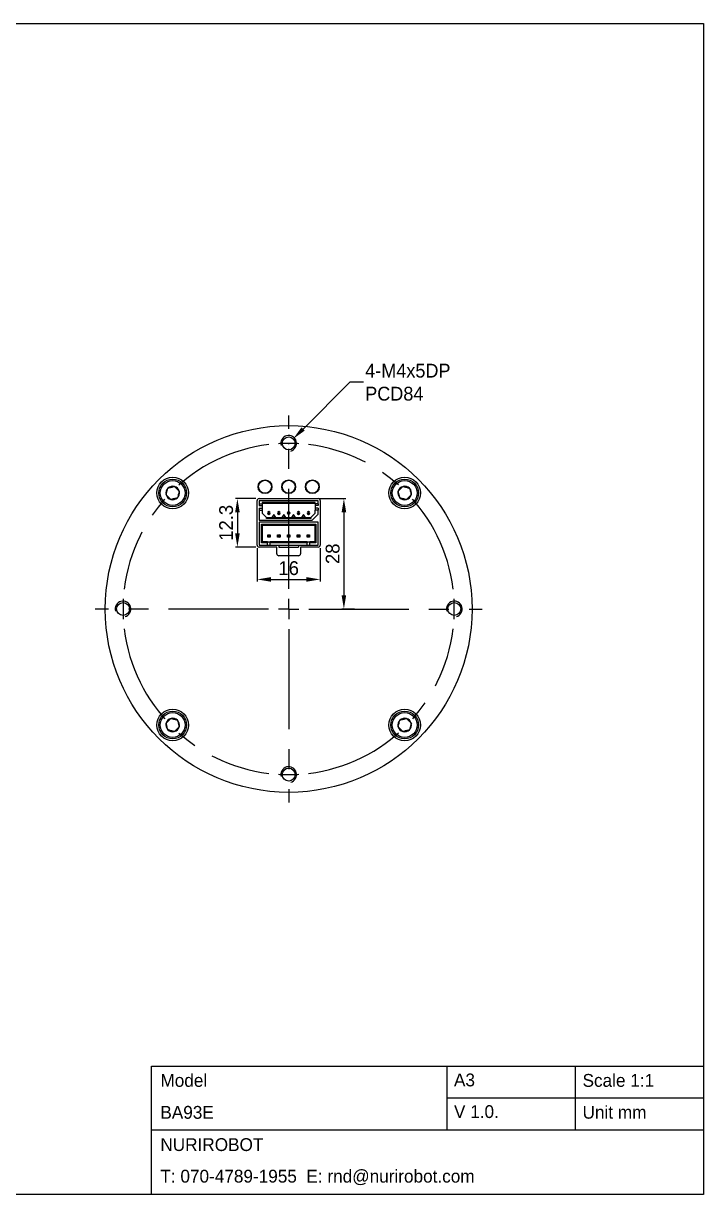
# Model space of a CAD drawing. Header units: millimetres. Extents: x 0 to 420, y 0 to 297.
# Drawn here: x 247.6 to 420, y 0 to 297 of the extents above; entities that cross this region are included whole.
import ezdxf

# ---------------------------------------------------------------- set-up
doc = ezdxf.new("R2010")
doc.units = ezdxf.units.MM
doc.header["$PDSIZE"] = -1
doc.linetypes.add('CENTERX2', pattern=[20.32, 12.7, -2.54, 2.54, -2.54])
doc.layers.add('외형선', color=7, linetype='Continuous', lineweight=25)
doc.layers.add('중심선', color=1, linetype='CENTERX2')
doc.layers.add('치수', color=3, linetype='Continuous')
doc.styles.get("Standard").update_dxf_attribs({"font": 'GOTHIC.TTF'})
doc.styles.add('누리로봇 문자스타일_20230829', font='GOTHIC.TTF')
doc.dimstyles.new('A3기본 치수스타일', dxfattribs={"dimtxt": 3.5, "dimasz": 3.5, "dimexe": 0.5, "dimexo": 0.3, "dimgap": 1, "dimtad": 1, "dimtoh": 1, "dimdec": 1, "dimzin": 12, "dimdsep": 46, "dimtxsty": '누리로봇 문자스타일_20230829', "dimcen": 0.09, "dimclrd": 3, "dimclre": 3, "dimclrt": 3, "dimadec": 0, "dimazin": 3, "dimtm": 1e-09, "dimtfac": 1, "dimtdec": 1, "dimtofl": 0, "dimtmove": 0, "dimatfit": 3, "dimfxl": 1, "dimfrac": 2, "dimarcsym": 0})
doc.dimstyles.new('A3지시선 치수스타일', dxfattribs={"dimtxt": 3.5, "dimasz": 3.5, "dimexe": 0.5, "dimexo": 0.3, "dimgap": 0.396875, "dimtad": 0, "dimtih": 1, "dimtoh": 1, "dimdec": 1, "dimzin": 12, "dimdsep": 46, "dimtxsty": '누리로봇 문자스타일_20230829', "dimcen": 0.09, "dimclrd": 3, "dimclre": 3, "dimclrt": 3, "dimadec": 0, "dimazin": 3, "dimtm": 1e-09, "dimtfac": 1, "dimtdec": 1, "dimtofl": 0, "dimtmove": 0, "dimatfit": 3, "dimfxl": 1, "dimfrac": 2, "dimarcsym": 0})

# ---------------------------------------------------------------- blocks, each defined once
blk = doc.blocks.new('_D')
at = {"layer": 'Defpoints', "color": 0}
for p in [(322.31, 176.5), (328.81, 148.5), (331.78, 148.5)]:
    blk.add_point(p, dxfattribs=at)
at = {"layer": '치수', "color": 3, "lineweight": -2}
for p, q in [((322.61, 176.5), (329.31, 176.5)), ((328.81, 173), (328.81, 152)), ((331.48, 148.5), (328.31, 148.5))]:
    blk.add_line(p, q, dxfattribs=at)
at = {"layer": '치수', "color": 3}
for points in [[(328.23, 173), (329.4, 173), (328.81, 176.5)], [(328.23, 152), (329.4, 152), (328.81, 148.5)]]:
    blk.add_solid(points, dxfattribs=at)
at = {"layer": '치수', "color": 3, "insert": (325.97, 162.5), "char_height": 3.5, "attachment_point": 5, "rotation": 90, "style": '누리로봇 문자스타일_20230829'}
blk.add_mtext('28', dxfattribs=at)
blk = doc.blocks.new('_D_1')
at = {"layer": 'Defpoints', "color": 0}
for p in [(306.81, 164.2), (322.81, 164.2), (322.81, 156)]:
    blk.add_point(p, dxfattribs=at)
at = {"layer": '치수', "color": 3, "lineweight": -2}
for p, q in [((306.81, 163.9), (306.81, 155.5)), ((322.81, 163.9), (322.81, 155.5)), ((310.31, 156), (319.31, 156))]:
    blk.add_line(p, q, dxfattribs=at)
at = {"layer": '치수', "color": 3}
for points in [[(310.31, 156.58), (310.31, 155.42), (306.81, 156)], [(319.31, 156.58), (319.31, 155.42), (322.81, 156)]]:
    blk.add_solid(points, dxfattribs=at)
at = {"layer": '치수', "color": 3, "insert": (314.81, 158.84), "char_height": 3.5, "attachment_point": 5, "style": '누리로봇 문자스타일_20230829'}
blk.add_mtext('16', dxfattribs=at)
blk = doc.blocks.new('_D_2')
at = {"layer": 'Defpoints', "color": 0}
for p in [(306.81, 176.5), (301.81, 164.2), (306.81, 164.2)]:
    blk.add_point(p, dxfattribs=at)
at = {"layer": '치수', "color": 3, "lineweight": -2}
for p, q in [((306.51, 176.5), (301.31, 176.5)), ((301.81, 173), (301.81, 167.7)), ((306.51, 164.2), (301.31, 164.2))]:
    blk.add_line(p, q, dxfattribs=at)
at = {"layer": '치수', "color": 3}
for points in [[(301.23, 173), (302.4, 173), (301.81, 176.5)], [(301.23, 167.7), (302.4, 167.7), (301.81, 164.2)]]:
    blk.add_solid(points, dxfattribs=at)
at = {"layer": '치수', "color": 3, "insert": (298.97, 170.35), "char_height": 3.5, "attachment_point": 5, "rotation": 90, "style": '누리로봇 문자스타일_20230829'}
blk.add_mtext('12.3', dxfattribs=at)
blk = doc.blocks.new('SW_CENTERMARKSYMBOL_3')
at = {"layer": '중심선', "color": 0}
for start, end in [(96.9301, 173.0699), (86.535, 93.4651), (6.9301, 83.0699), (176.535, 183.465), (356.535, 3.465), (186.9301, 263.0699), (276.9301, 353.0699), (266.535, 273.465)]:
    blk.add_arc((-21, 0), 21, start, end, dxfattribs=at)
blk = doc.blocks.new('SW_CENTERMARKSYMBOL_4')
at = {"layer": '중심선', "color": 0}
for p, q in [((0, 2.54), (0, 24.52)), ((-2.54, 0), (-24.52, 0)), ((0, 0), (-1.27, 0)), ((0, 0), (0, 1.27)), ((0, 0), (0, -1.27)), ((0, 0), (1.27, 0)), ((2.54, 0), (24.52, 0)), ((0, -2.54), (0, -24.52))]:
    blk.add_line(p, q, dxfattribs=at)
blk = doc.blocks.new('*D34')
at = {"color": 3, "lineweight": -2}
for p, q in [((330.31, 206), (318.45, 194.14)), ((333.81, 206), (330.31, 206)), ((314.72, 190.5), (314.9, 190.5)), ((314.81, 190.41), (314.81, 190.59))]:
    blk.add_line(p, q, dxfattribs=at)
at = {"color": 3}
blk.add_solid([(318.04, 194.55), (318.87, 193.73), (315.98, 191.67)], dxfattribs=at)
at = {"layer": 'Defpoints', "color": 0}
for p in [(315.98, 191.67), (313.65, 189.33)]:
    blk.add_point(p, dxfattribs=at)
at = {"color": 3, "insert": (334.21, 206), "char_height": 3.5, "attachment_point": 4, "style": '누리로봇 문자스타일_20230829'}
blk.add_mtext('{\\fPMingLiU|b0|i0|c129|p0;4-M4x5DP\\PPCD84}', dxfattribs=at)

msp = doc.modelspace()

# ---------------------------------------------------------------- linework, layer by layer
at = {"lineweight": -3}
msp.add_line((354.9, 32.55), (354.9, 16.38), dxfattribs=at)
at = {"lineweight": -3, "ltscale": 3}
for p, q in [((387.45, 32.55), (387.45, 16.38)), ((354.9, 24.52), (420, 24.52)), ((354.9, 24.52), (420, 24.52)), ((280, 16.38), (420, 16.38)), ((280, 16.38), (420, 16.38))]:
    msp.add_line(p, q, dxfattribs=at)
msp.add_lwpolyline([(0, 297), (420, 297), (420, 0), (0, 0)], close=True)
msp.add_lwpolyline([(280, 0), (280, 32.55), (420, 32.55), (420, 0)], close=True, dxfattribs=at)
msp.add_lwpolyline([(280, 0), (280, 32.55), (420, 32.55), (420, 0)], close=True, dxfattribs=at)
for centre in [(314.81, 190.5), (272.81, 148.5), (356.81, 148.5), (314.81, 106.5)]:
    msp.add_arc(centre, 2, 285, 195)
at = {"layer": '외형선', "linetype": 'Continuous', "lineweight": 25}
for p, q in [((306.81, 164.7), (306.81, 176)), ((307.31, 176.5), (322.31, 176.5)), ((307.36, 175.93), (307.36, 175.21)), ((322.26, 175.93), (307.36, 175.93)), ((321.56, 175.48), (308.06, 175.48)), ((308.06, 175.48), (308.06, 175.21)), ((321.56, 175.23), (308.06, 175.23)), ((321.56, 175.21), (321.56, 175.48)), ((322.26, 175.21), (322.26, 175.93)), ((322.81, 176), (322.81, 164.7)), ((307.36, 175.21), (308.06, 175.21)), ((307.36, 175.21), (307.36, 174.74)), ((307.36, 174.74), (308.06, 174.74)), ((307.36, 174.04), (308.06, 174.04)), ((307.36, 174.04), (307.36, 173.56)), ((307.36, 173.56), (307.36, 171.03)), ((307.36, 173.56), (308.06, 173.56)), ((308.06, 175.21), (308.06, 174.74)), ((308.06, 174.74), (308.06, 174.04)), ((308.06, 174.04), (308.06, 173.56)), ((308.06, 173.56), (308.06, 172.82)), ((308.06, 172.82), (309.15, 171.73)), ((309.81, 173.2), (309.81, 172.86)), ((309.81, 172.5), (309.81, 172.85)), ((311.06, 172.43), (310.56, 171.73)), ((311.56, 171.73), (311.06, 172.43)), ((312.31, 173.2), (312.31, 172.86)), ((312.31, 172.5), (312.31, 172.85)), ((313.56, 172.43), (313.06, 171.73)), ((314.06, 171.73), (313.56, 172.43)), ((314.81, 173.2), (314.81, 172.86)), ((314.81, 172.5), (314.81, 172.85)), ((316.06, 172.43), (315.56, 171.73)), ((316.56, 171.73), (316.06, 172.43)), ((317.31, 173.2), (317.31, 172.86)), ((317.31, 172.5), (317.31, 172.85)), ((318.56, 172.43), (318.06, 171.73)), ((319.06, 171.73), (318.56, 172.43)), ((319.81, 173.2), (319.81, 172.86)), ((319.81, 172.5), (319.81, 172.85)), ((320.47, 171.73), (321.56, 172.82)), ((320.76, 171.03), (322.26, 172.53)), ((322.26, 175.21), (321.56, 175.21)), ((321.56, 175.21), (321.56, 174.74)), ((322.26, 174.74), (321.56, 174.74)), ((321.56, 174.74), (321.56, 174.04)), ((321.56, 174.04), (321.56, 173.56)), ((322.26, 174.04), (321.56, 174.04)), ((321.56, 172.82), (321.56, 173.56)), ((322.26, 173.56), (321.56, 173.56)), ((322.26, 175.21), (322.26, 174.74)), ((322.26, 174.04), (322.26, 173.56)), ((322.26, 172.53), (322.26, 173.56)), ((307.36, 171.03), (320.76, 171.03)), ((322.26, 170.53), (307.36, 170.53)), ((307.36, 170.53), (307.36, 164.73)), ((307.91, 165.28), (307.91, 169.98)), ((308.16, 169.73), (307.91, 169.98)), ((307.91, 169.98), (321.71, 169.98)), ((308.16, 165.53), (308.16, 169.73)), ((308.16, 169.73), (321.46, 169.73)), ((309.15, 171.73), (310.56, 171.73)), ((309.15, 171.48), (309.15, 171.73)), ((320.47, 171.48), (309.15, 171.48)), ((311.56, 171.73), (310.56, 171.73)), ((311.56, 171.73), (313.06, 171.73)), ((314.06, 171.73), (313.06, 171.73)), ((314.06, 171.73), (315.56, 171.73)), ((316.56, 171.73), (315.56, 171.73)), ((316.56, 171.73), (318.06, 171.73)), ((319.06, 171.73), (318.06, 171.73)), ((319.06, 171.73), (320.47, 171.73)), ((320.47, 171.73), (320.47, 171.48)), ((321.46, 169.73), (321.71, 169.98)), ((321.46, 169.73), (321.46, 165.53)), ((321.71, 169.98), (321.71, 165.28)), ((322.26, 164.73), (322.26, 170.53)), ((309.49, 166.71), (309.49, 167.35)), ((309.49, 167.35), (309.69, 167.15)), ((309.49, 167.35), (310.13, 167.35)), ((309.69, 166.91), (309.49, 166.71)), ((310.13, 166.71), (309.49, 166.71)), ((309.69, 167.15), (309.69, 166.91)), ((309.93, 167.15), (309.69, 167.15)), ((309.69, 166.91), (309.93, 166.91)), ((310.13, 167.35), (309.93, 167.15)), ((309.93, 166.91), (309.93, 167.15)), ((309.93, 166.91), (310.13, 166.71)), ((310.13, 167.35), (310.13, 166.71)), ((311.99, 166.71), (311.99, 167.35)), ((311.99, 167.35), (312.19, 167.15)), ((311.99, 167.35), (312.63, 167.35)), ((312.19, 166.91), (311.99, 166.71)), ((312.63, 166.71), (311.99, 166.71)), ((312.19, 167.15), (312.19, 166.91)), ((312.43, 167.15), (312.19, 167.15)), ((312.19, 166.91), (312.43, 166.91)), ((312.63, 167.35), (312.43, 167.15)), ((312.43, 166.91), (312.43, 167.15)), ((312.43, 166.91), (312.63, 166.71)), ((312.63, 167.35), (312.63, 166.71)), ((314.49, 167.35), (315.13, 167.35)), ((314.49, 167.35), (314.69, 167.15)), ((314.49, 166.71), (314.49, 167.35)), ((314.69, 166.91), (314.49, 166.71)), ((315.13, 166.71), (314.49, 166.71)), ((314.69, 167.15), (314.69, 166.91)), ((314.93, 167.15), (314.69, 167.15)), ((314.69, 166.91), (314.93, 166.91)), ((315.13, 167.35), (314.93, 167.15)), ((314.93, 166.91), (314.93, 167.15)), ((314.93, 166.91), (315.13, 166.71)), ((315.13, 167.35), (315.13, 166.71)), ((316.99, 167.35), (317.63, 167.35)), ((316.99, 167.35), (317.19, 167.15)), ((316.99, 166.71), (316.99, 167.35)), ((317.19, 166.91), (316.99, 166.71)), ((317.63, 166.71), (316.99, 166.71)), ((317.43, 167.15), (317.19, 167.15)), ((317.19, 167.15), (317.19, 166.91)), ((317.19, 166.91), (317.43, 166.91)), ((317.63, 167.35), (317.43, 167.15)), ((317.43, 166.91), (317.43, 167.15)), ((317.43, 166.91), (317.63, 166.71)), ((317.63, 167.35), (317.63, 166.71)), ((319.49, 167.35), (320.13, 167.35)), ((319.49, 167.35), (319.69, 167.15)), ((319.49, 166.71), (319.49, 167.35)), ((319.69, 166.91), (319.49, 166.71)), ((320.13, 166.71), (319.49, 166.71)), ((319.93, 167.15), (319.69, 167.15)), ((319.69, 167.15), (319.69, 166.91)), ((319.69, 166.91), (319.93, 166.91)), ((320.13, 167.35), (319.93, 167.15)), ((319.93, 166.91), (319.93, 167.15)), ((319.93, 166.91), (320.13, 166.71)), ((320.13, 167.35), (320.13, 166.71)), ((311.81, 164.2), (307.31, 164.2)), ((307.36, 164.73), (309.46, 164.73)), ((308.16, 165.53), (307.91, 165.28)), ((309.46, 165.28), (307.91, 165.28)), ((309.46, 165.53), (308.16, 165.53)), ((309.46, 165.53), (309.46, 165.28)), ((309.46, 165.53), (310.16, 165.53)), ((309.46, 164.73), (309.46, 165.28)), ((309.46, 164.73), (310.16, 164.73)), ((319.46, 165.53), (310.16, 165.53)), ((310.16, 165.28), (310.16, 165.53)), ((310.16, 164.73), (310.16, 165.28)), ((319.46, 165.28), (310.16, 165.28)), ((310.16, 164.73), (312.31, 164.73)), ((311.81, 162.5), (311.81, 164.2)), ((312.31, 164.73), (317.31, 164.73)), ((312.31, 164.73), (312.31, 164.14)), ((312.31, 164.14), (317.31, 164.14)), ((317.31, 164.73), (319.46, 164.73)), ((317.31, 164.73), (317.31, 164.14)), ((317.81, 164.2), (317.81, 162.5)), ((322.31, 164.2), (317.81, 164.2)), ((319.46, 165.53), (319.46, 165.28)), ((319.46, 165.53), (320.16, 165.53)), ((319.46, 164.73), (319.46, 165.28)), ((319.46, 164.73), (320.16, 164.73)), ((321.46, 165.53), (320.16, 165.53)), ((320.16, 165.28), (320.16, 165.53)), ((320.16, 164.73), (320.16, 165.28)), ((321.71, 165.28), (320.16, 165.28)), ((320.16, 164.73), (322.26, 164.73)), ((321.46, 165.53), (321.71, 165.28)), ((317.31, 162), (312.31, 162))]:
    msp.add_line(p, q, dxfattribs=at)
for centre, radius in [((314.81, 148.5), 46.5), ((314.81, 190.5), 1.65), ((285.4, 177.92), 4), ((285.4, 177.92), 3.5), ((308.81, 179.5), 1.75), ((314.81, 179.5), 1.75), ((320.81, 179.5), 1.75), ((344.23, 177.92), 4), ((344.23, 177.92), 3.5), ((285.4, 177.92), 3.15), ((308.81, 179.5), 1.65), ((314.81, 179.5), 1.65), ((320.81, 179.5), 1.65), ((344.23, 177.92), 3.15), ((272.81, 148.5), 1.65), ((356.81, 148.5), 1.65), ((285.4, 119.08), 4), ((285.4, 119.08), 3.5), ((285.4, 119.08), 3.15), ((344.23, 119.08), 4), ((344.23, 119.08), 3.5), ((344.23, 119.08), 3.15), ((314.81, 106.5), 1.65)]:
    msp.add_circle(centre, radius, dxfattribs=at)
for centre, radius, start, end in [((285.4, 177.92), 1.73, 134.1231, 194.1231), ((285.4, 177.92), 1.73, 74.1231, 134.1231), ((285.4, 177.92), 1.73, 14.1231, 74.1231), ((285.4, 177.92), 1.73, 314.1231, 14.1231), ((344.23, 177.92), 1.73, 164.1231, 224.1231), ((344.23, 177.92), 1.73, 104.1231, 164.1231), ((344.23, 177.92), 1.73, 44.1231, 104.1231), ((344.23, 177.92), 1.73, 344.1231, 44.1231), ((285.4, 177.92), 1.73, 194.1231, 254.1231), ((285.4, 177.92), 1.73, 254.1231, 314.1231), ((307.31, 176), 0.5, 90, 180), ((322.31, 176), 0.5, 360, 90), ((344.23, 177.92), 1.73, 224.1231, 284.1231), ((344.23, 177.92), 1.73, 284.1231, 344.1231), ((309.81, 172.85), 0.35, 90, 270), ((309.81, 172.85), 0.35, 270, 90), ((309.81, 172.85), 0.005, 270, 90), ((309.81, 172.85), 0.005, 90, 270), ((312.31, 172.85), 0.35, 90, 270), ((312.31, 172.85), 0.35, 270, 90), ((312.31, 172.85), 0.005, 90, 270), ((312.31, 172.85), 0.005, 270, 90), ((314.81, 172.85), 0.35, 90, 270), ((314.81, 172.85), 0.35, 270, 90), ((314.81, 172.85), 0.005, 270, 90), ((314.81, 172.85), 0.005, 90, 270), ((317.31, 172.85), 0.35, 90, 270), ((317.31, 172.85), 0.35, 270, 90), ((317.31, 172.85), 0.005, 270, 90), ((317.31, 172.85), 0.005, 90, 270), ((319.81, 172.85), 0.35, 90, 270), ((319.81, 172.85), 0.35, 270, 90), ((319.81, 172.85), 0.005, 90, 270), ((319.81, 172.85), 0.005, 270, 90), ((307.31, 164.7), 0.5, 180, 270), ((322.31, 164.7), 0.5, 270, 360), ((312.31, 162.5), 0.5, 180, 270), ((317.31, 162.5), 0.5, 270, 360), ((285.4, 119.08), 1.73, 164.1231, 224.1231), ((285.4, 119.08), 1.73, 104.1231, 164.1231), ((285.4, 119.08), 1.73, 44.1231, 104.1231), ((285.4, 119.08), 1.73, 344.1231, 44.1231), ((344.23, 119.08), 1.73, 134.1231, 194.1231), ((344.23, 119.08), 1.73, 74.1231, 134.1231), ((344.23, 119.08), 1.73, 14.1231, 74.1231), ((344.23, 119.08), 1.73, 314.1231, 14.1231), ((285.4, 119.08), 1.73, 224.1231, 284.1231), ((285.4, 119.08), 1.73, 284.1231, 344.1231), ((344.23, 119.08), 1.73, 194.1231, 254.1231), ((344.23, 119.08), 1.73, 254.1231, 314.1231)]:
    msp.add_arc(centre, radius, start, end, dxfattribs=at)
for points, knots in [([(283.72, 177.49), (283.77, 177.69), (283.91, 178.17), (284.07, 178.75), (284.17, 179.09), (284.19, 179.16)], [0, 0, 0, 0, 0.366242, 0.87108, 1, 1, 1, 1]), ([(284.19, 179.16), (284.49, 179.23), (285.05, 179.38), (285.61, 179.52), (285.87, 179.58)], [0, 0, 0, 0, 0.534645, 1, 1, 1, 1]), ([(285.87, 179.58), (286.09, 179.36), (286.49, 178.94), (286.89, 178.53), (287.08, 178.34)], [0, 0, 0, 0, 0.534645, 1, 1, 1, 1]), ([(287.08, 178.34), (287.06, 178.27), (286.96, 177.92), (286.79, 177.35), (286.66, 176.87), (286.6, 176.67)], [0, 0, 0, 0, 0.12892, 0.633758, 1, 1, 1, 1]), ([(342.56, 178.39), (342.78, 178.6), (343.2, 179.01), (343.61, 179.41), (343.8, 179.6)], [0, 0, 0, 0, 0.534645, 1, 1, 1, 1]), ([(342.98, 176.71), (342.91, 177.01), (342.77, 177.57), (342.63, 178.13), (342.56, 178.39)], [0, 0, 0, 0, 0.534645, 1, 1, 1, 1]), ([(343.8, 179.6), (344.01, 179.54), (344.48, 179.4), (345.06, 179.24), (345.4, 179.14), (345.47, 179.12)], [0, 0, 0, 0, 0.366242, 0.87108, 1, 1, 1, 1]), ([(345.47, 179.12), (345.55, 178.82), (345.69, 178.26), (345.83, 177.7), (345.89, 177.44)], [0, 0, 0, 0, 0.534645, 1, 1, 1, 1]), ([(284.92, 176.25), (284.71, 176.47), (284.3, 176.89), (283.9, 177.3), (283.72, 177.49)], [0, 0, 0, 0, 0.534645, 1, 1, 1, 1]), ([(286.6, 176.67), (286.3, 176.6), (285.74, 176.46), (285.18, 176.32), (284.92, 176.25)], [0, 0, 0, 0, 0.5346453, 1, 1, 1, 1]), ([(344.65, 176.24), (344.58, 176.26), (344.24, 176.35), (343.66, 176.52), (343.18, 176.65), (342.98, 176.71)], [0, 0, 0, 0, 0.12892, 0.633758, 1, 1, 1, 1]), ([(345.89, 177.44), (345.67, 177.23), (345.26, 176.82), (344.84, 176.42), (344.65, 176.24)], [0, 0, 0, 0, 0.5346453, 1, 1, 1, 1]), ([(283.73, 119.56), (283.95, 119.77), (284.37, 120.18), (284.78, 120.58), (284.97, 120.76)], [0, 0, 0, 0, 0.5346453, 1, 1, 1, 1]), ([(284.15, 117.88), (284.08, 118.18), (283.94, 118.74), (283.8, 119.3), (283.73, 119.56)], [0, 0, 0, 0, 0.534645, 1, 1, 1, 1]), ([(284.97, 120.76), (285.04, 120.74), (285.39, 120.65), (285.96, 120.48), (286.44, 120.35), (286.64, 120.29)], [0, 0, 0, 0, 0.12892, 0.633758, 1, 1, 1, 1]), ([(286.64, 120.29), (286.72, 119.99), (286.86, 119.43), (287, 118.87), (287.06, 118.61)], [0, 0, 0, 0, 0.534645, 1, 1, 1, 1]), ([(342.55, 118.66), (342.57, 118.73), (342.67, 119.08), (342.83, 119.65), (342.96, 120.13), (343.02, 120.33)], [0, 0, 0, 0, 0.12892, 0.633758, 1, 1, 1, 1]), ([(343.02, 120.33), (343.32, 120.4), (343.88, 120.54), (344.44, 120.68), (344.7, 120.75)], [0, 0, 0, 0, 0.534645, 1, 1, 1, 1]), ([(344.7, 120.75), (344.92, 120.53), (345.32, 120.11), (345.72, 119.7), (345.91, 119.51)], [0, 0, 0, 0, 0.534645, 1, 1, 1, 1]), ([(345.91, 119.51), (345.85, 119.31), (345.71, 118.83), (345.55, 118.25), (345.45, 117.91), (345.43, 117.84)], [0, 0, 0, 0, 0.3662415, 0.8710803, 1, 1, 1, 1]), ([(285.82, 117.4), (285.62, 117.46), (285.14, 117.6), (284.57, 117.76), (284.22, 117.86), (284.15, 117.88)], [0, 0, 0, 0, 0.366242, 0.87108, 1, 1, 1, 1]), ([(287.06, 118.61), (286.84, 118.4), (286.42, 117.99), (286.01, 117.59), (285.82, 117.4)], [0, 0, 0, 0, 0.534645, 1, 1, 1, 1]), ([(343.75, 117.42), (343.54, 117.64), (343.14, 118.06), (342.73, 118.47), (342.55, 118.66)], [0, 0, 0, 0, 0.5346453, 1, 1, 1, 1]), ([(345.43, 117.84), (345.13, 117.77), (344.57, 117.62), (344.01, 117.48), (343.75, 117.42)], [0, 0, 0, 0, 0.534645, 1, 1, 1, 1])]:
    msp.add_open_spline(points, degree=3, knots=knots, dxfattribs=at)

# ---------------------------------------------------------------- block references
at = {"layer": '중심선', "xscale": 2, "yscale": 2, "zscale": 2}
for name, p in [('SW_CENTERMARKSYMBOL_4', (314.81, 148.5)), ('SW_CENTERMARKSYMBOL_3', (356.81, 148.5))]:
    msp.add_blockref(name, p, dxfattribs=at)

# ---------------------------------------------------------------- texts
at = {"lineweight": -3, "attachment_point": 1}
for s, insert, char_height, width in [('Model', (282.3, 30.58), 3.255, 10.7408), ('A3', (356.72, 30.7), 3.255, 12.1036), ('{\\fCentury Gothic|b0|i0|c0|p34;Scale 1:1}', (389.32, 30.58), 3.2548, 53.4053), ('BA93E', (282.28, 22.48), 3.255, 39.9112), ('V 1.0.', (356.72, 22.67), 3.255, 12.1036), ('Unit mm', (389.32, 22.5), 3.255, 53.4053), ('NURIROBOT', (282.28, 14.3), 3.255, 40.3813), ('T: 070-4789-1955  E: rnd@nurirobot.com', (282.29, 6.29), 3.2548, 85.2271), ('T: 070-4789-1955  E: rnd@nurirobot.com', (282.29, 6.29), 3.2548, 85.2271)]:
    msp.add_mtext(s, dxfattribs=dict(at, insert=insert, char_height=char_height, width=width))

# ---------------------------------------------------------------- dimensions: what is measured, and where the dimension line sits
dim = msp.add_diameter_dim_2p(p1=(313.65, 189.33), p2=(315.98, 191.67), text='{\\fPMingLiU|b0|i0|c129|p0;4-M4x5DP\\PPCD84}', dimstyle='A3지시선 치수스타일')
dim.commit()
dim.dimension.update_dxf_attribs({"geometry": '*D34', "text_midpoint": (347.71, 206), "dimtype": 163})
at = {"layer": '치수'}
for base, p1, p2, picture, middle in [((301.81, 164.2), (306.81, 176.5), (306.81, 164.2), '_D_2', (298.97, 170.35)), ((328.81, 148.5), (322.31, 176.5), (331.78, 148.5), '_D', (325.97, 162.5))]:
    dim = msp.add_linear_dim(base=base, p1=p1, p2=p2, angle=90, dimstyle='A3기본 치수스타일', dxfattribs=at)
    dim.commit()
    dim.dimension.update_dxf_attribs({"geometry": picture, "text_midpoint": middle})
dim = msp.add_linear_dim(base=(322.81, 156), p1=(306.81, 164.2), p2=(322.81, 164.2), dimstyle='A3기본 치수스타일', dxfattribs=at)
dim.commit()
dim.dimension.update_dxf_attribs({"geometry": '_D_1', "text_midpoint": (314.81, 158.84)})

doc.saveas('drawing.dxf')
